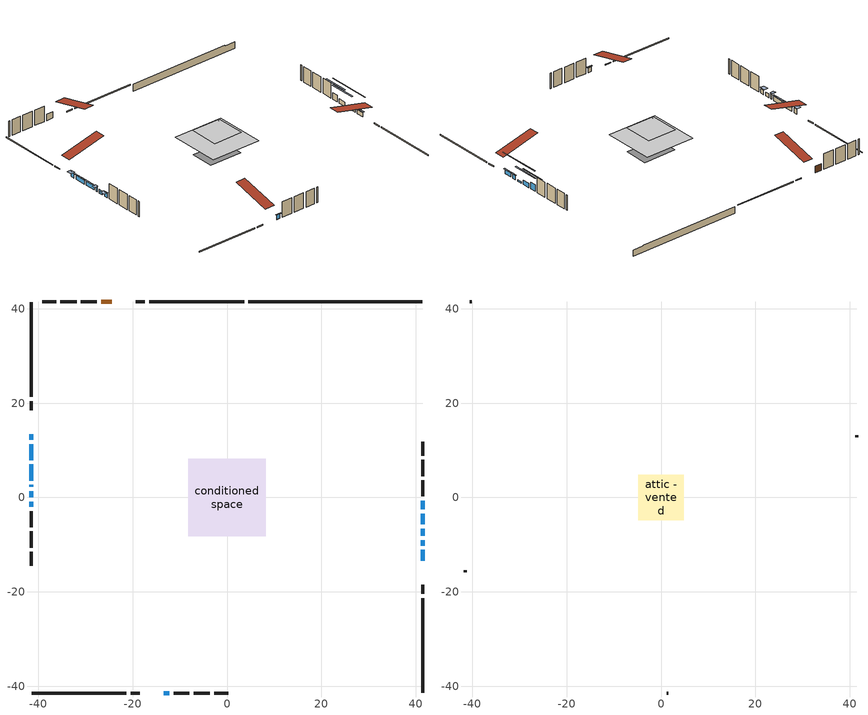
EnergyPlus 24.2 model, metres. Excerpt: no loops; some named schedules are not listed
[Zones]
conditioned space
 floor outside (Floor1 construction): -3.58,-3.58 -3.58,3.58 3.58,3.58 3.58,-3.58 z1.02
 floor adiabatic (AdiabaticFloorConstruction): -8.2,-8.2 -8.2,8.2 8.2,8.2 8.2,-8.2 z3.46
 floor foundation (Slab1 construction): -5.41,-3.81 -5.41,3.81 5.41,3.81 5.41,-3.81 z-1.19
 wall outside (RimJoist1 construction): 3.62,41.43 -16.47,41.43 / -41.43,-41.43 -21.34,-41.43 / -41.43,41.43 -41.43,21.34 / 41.43,-41.43 41.43,-21.34 z1.02:1.32
 wall outside (RimJoist3 construction): -17.4,41.43 -19.36,41.43 / -20.41,-41.43 -18.44,-41.43 / -41.43,20.41 -41.43,18.44 / 41.43,-20.41 41.43,-18.44 z1.02:1.32
 wall outside (AdiabaticWallConstruction 1): -24.44,41.43 -26.68,41.43 z1.02:3.05
 wall outside (AdiabaticWallConstruction): -41.43,13.37 -41.43,12.25 / -41.43,2.67 -41.43,2.25 z1.02:2.62; 41.43,-13.37 41.43,-11.1 / -13.37,-41.43 -12.24,-41.43 / -41.43,11.33 -41.43,7.92 / 41.43,-10.18 41.43,-9.04 / -41.43,7 -41.43,3.59 / 41.43,-5.68 41.43,-3.41 / -41.43,-0.86 -41.43,-1.99 z1.02:2.37; 41.43,-8.11 41.43,-6.61 z1.02:1.52; -41.43,1.33 -41.43,0.07 z1.02:2.24; 41.43,-2.49 41.43,-0.66 z1.02:3.08
 wall outside (Wall1 construction): -27.61,41.43 -30.95,41.43 / -11.31,-41.43 -7.97,-41.43 / -41.43,-2.92 -41.43,-6.26 / 41.43,0.27 41.43,3.61 z1.02:5.9
 wall outside (Wall2 construction): -31.88,41.43 -35.29,41.43 / -7.04,-41.43 -3.63,-41.43 / -41.43,-7.18 -41.43,-10.6 / 41.43,4.54 41.43,7.95 z1.02:5.9
 wall outside (Wall3 construction): -36.22,41.43 -39.19,41.43 / -2.7,-41.43 0.27,-41.43 / -41.43,-11.53 -41.43,-14.5 / 41.43,8.88 41.43,11.85 z1.02:5.9
 wall foundation (FoundationWall1 construction): 4.55,41.43,-1.19 4.55,41.43,1.02 37.74,41.43,1.02 37.74,41.43,0.82 41.43,41.43,0.82 41.43,41.43,-1.19
 window (WindowConstruction 9): -41.43,13.37 -41.43,12.26 z1.02:2.62
 window (WindowConstruction 4): 41.43,-13.37 41.43,-11.1 z1.02:2.37
 window (WindowConstruction 5): -13.37,-41.43 -12.24,-41.43 z1.02:2.37
 window (WindowConstruction 6): -41.43,11.33 -41.43,7.92 z1.02:2.37
 window (WindowConstruction 7): 41.43,-10.17 41.43,-9.04 z1.02:2.37
 window (WindowConstruction 8): -41.43,7 -41.43,3.59 z1.02:2.37
 window (WindowConstruction 10): -41.43,2.66 -41.43,2.26 z1.02:2.62
 window (WindowConstruction 11): 41.43,-8.11 41.43,-6.61 z1.02:1.52
 window (WindowConstruction): 41.43,-5.68 41.43,-3.41 z1.02:2.37
 window (WindowConstruction 1): -41.43,1.33 -41.43,0.07 z1.02:2.24
 window (WindowConstruction 2): -41.43,-0.86 -41.43,-1.99 z1.02:2.37
 window (WindowConstruction 3): 41.43,-2.49 41.43,-0.66 z1.02:3.08
 door (Door): -24.44,41.43 -26.68,41.43 z1.02:3.05
 ceiling adiabatic (AdiabaticFloorConstruction): 8.2,-8.2 8.2,8.2 -8.2,8.2 -8.2,-8.2 z3.46
attic - vented
 floor to conditioned space (Floor2 construction Reversed): -4.77,-4.77 -4.77,4.77 4.77,4.77 4.77,-4.77 z5.9
 floor to conditioned space (Floor3 construction Reversed): -4.17,-4.17 -4.17,4.17 4.17,4.17 4.17,-4.17 z5.9
 wall outside (Wall4 construction): -40.12,41.43 -40.5,41.43 / 1.2,-41.43 1.58,-41.43 / -41.43,-15.43 -41.43,-15.81 / 41.43,12.78 41.43,13.16 z1.02:5.9
 roof outside (Roof1 construction): -23.51,41.43,5.9 -23.51,28.95,9.02 -20.29,28.95,9.02 -20.29,41.43,5.9; -14.3,-41.43,5.9 -14.3,-28.95,9.02 -17.52,-28.95,9.02 -17.52,-41.43,5.9; -41.43,14.3,5.9 -28.95,14.3,9.02 -28.95,17.52,9.02 -41.43,17.52,5.9; 41.43,-14.3,5.9 28.95,-14.3,9.02 28.95,-17.52,9.02 41.43,-17.52,5.9
shading: -41.43,11.96 -41.43,13.67 -42.65,13.67 -42.65,11.96 z2.92; 41.43,-10.8 41.43,-13.67 41.73,-13.67 41.73,-10.8 z2.67; -11.94,-41.43 -13.67,-41.43 -13.67,-41.73 -11.94,-41.73 z2.67; -41.43,7.63 -41.43,11.62 -41.73,11.62 -41.73,7.63 z2.67; 41.43,-8.74 41.43,-10.47 41.73,-10.47 41.73,-8.74 z2.67; -41.43,3.3 -41.43,7.29 -41.73,7.29 -41.73,3.3 z2.67; -41.43,1.96 -41.43,2.96 -42.65,2.96 -42.65,1.96 z2.92; 41.43,-0.51 41.43,-14.21 41.73,-14.21 41.73,-0.51 z7.62; 41.43,-0.36 41.43,-8.73 41.73,-8.73 41.73,-0.36 z5.42; -41.43,-2.29 -41.43,-0.56 -42.65,-0.56 -42.65,-2.29 z2.67; 41.43,2.39 41.43,-5.54 41.73,-5.54 41.73,2.39 z6.13
[Building]
Building 1: Terrain=Suburbs
[Site:Location]
Montreal Mirabel Intl AP_QC: Latitude {deg}=45.68; Longitude {deg}=-74.03; Time Zone {hr}=-5; Elevation {m}=82; Keep Site Location Information=Yes
[Site:GroundTemperature:Shallow]
0.642858, -1.75623, -1.94836, -0.80987, 3.76054, 8.30966, 12.2535, 14.7518, 14.9641, 12.9321, 9.08883, 4.67926
[Site:WaterMainsTemperature]
Calculation Method=Schedule; Temperature Schedule=mains temperature schedule
[Material] Roughness=Rough; Thermal Absorptance=0.9
Name | Thickness {m} | Conductivity {W/m-K} | Density {kg/m3} | Specific Heat {J/kg-K} | Solar Absorptance | Visible Absorptance
asphalt or fiberglass shingles | 0.00635 | 0.162714 | 1121.4 | 1465.45 | 0.84 | 0.84
ceiling loosefill ins | 0.254 | 0.0480833 | 16.02 | 1046.75 | 0.7 | 0.7
ceiling stud and cavity | 0.1397 | 0.142436 | 65.682 | 1177.47 | 0.7 | 0.7
ceiling stud and cavity 1 | 0.1397 | 0.142692 | 65.682 | 1177.47 | 0.7 | 0.7
concrete 4.0 in. | 0.1016 | 1.803125 | 2242.8 | 837.4 | 0.7 | 0.7
concrete 8.0 in. | 0.2032 | 1.803125 | 2242.8 | 837.4 | 0.7 | 0.7
door material | 0.04445 | 0.053851 | 512.64 | 1214.23 | 0.7 | 0.7
exterior vertical ins | 0.0455664 | 0.029427 | 32.04 | 1214.23 | 0.7 | 0.7
floor covering | 0.0127 | 0.0433444 | 54.468 | 1339.84 | 0.6 | 0.6
floor rigid ins; wall rigid ins 1 | 0.512978 | 0.029427 | 32.04 | 1214.23 | 0.7 | 0.7
floor stud and cavity | 0.1397 | 0.807943 | 92.3553 | 1139.71 | 0.7 | 0.7
floor stud and cavity 1 | 0.1397 | 1.75129 | 37.0049 | 1207.88 | 0.7 | 0.7
furniture material conditioned space 1 | 0.1524 | 0.115458 | 640.8 | 1214.23 | 0.6 | 0.6
gypsum board | 0.0127 | 0.160291 | 801 | 837.4 | 0.6 | 0.6
gypsum board 1 | 0.0127 | 0.160291 | 801 | 837.4 | 0.7 | 0.7
osb sheathing 0.5 in. | 0.0127 | 0.115458 | 512.64 | 1214.23 | 0.7 | 0.7
osb sheathing 0.75 in. | 0.01905 | 0.115458 | 512.64 | 1214.23 | 0.7 | 0.7
osb sheathing 2.0 in. | 0.0508 | 0.115458 | 512.64 | 1214.23 | 0.7 | 0.7
rim joist rigid ins; wall rigid ins | 0.051816 | 0.029427 | 32.04 | 1214.23 | 0.7 | 0.7
rim joist stud and cavity | 0.0508 | 0.0999723 | 125.044 | 1163.47 | 0.6 | 0.6
rim joist stud and cavity 1 | 0.0508 | 0.035244 | 125.044 | 1163.47 | 0.6 | 0.6
wall stud and cavity | 0.1397 | 0.216775 | 139.0536 | 1170.24 | 0.7 | 0.7
wall stud and cavity 1 | 0.1397 | 0.209893 | 139.0536 | 1170.24 | 0.7 | 0.7
wall stud and cavity 2 | 0.1397 | 0.0955885 | 139.0536 | 1170.24 | 0.7 | 0.7
wall stud and cavity 3 | 0.0889 | 6.1454 | 50.32683 | 1063.81 | 0.6 | 0.6
wall stud and cavity 4 | 0.0889 | 0.380278 | 52.3479 | 1209.89 | 0.7 | 0.7
wall stud and cavity 5 | 0.0889 | 0.391764 | 83.0341 | 1211.67 | 0.7 | 0.7
wood siding | 0.0254 | 0.102417 | 544.68 | 1172.36 | 0 | 0
wood siding 1 | 0.00254 | 0.102417 | 544.68 | 1172.36 | 0 | 0
wood siding 2; wood siding 3; wood siding 4 | 0.0254 | 0.102417 | 544.68 | 1172.36 | 0.7 | 0.7
[WindowMaterial:SimpleGlazingSystem]
Name | U-Factor {W/m2-K} | Solar Heat Gain Coefficient
WindowMaterial | 2.93382 | 0.6
WindowMaterial 1 | 2.975272 | 0.59
WindowMaterial 2 | 2.97868 | 0.57
WindowMaterial 3 | 2.969594 | 0.62
WindowMaterial 4 | 3.15015 | 0.45
WindowMaterial 5 | 8.08377 | 0.62
[Construction]
AdiabaticFloorConstruction: floor stud and cavity 1, floor rigid ins, osb sheathing 0.75 in., floor covering
AdiabaticWallConstruction: wood siding 3, wall rigid ins 1, wall stud and cavity 4, gypsum board
AdiabaticWallConstruction 1: wood siding 4, wall rigid ins 1, wall stud and cavity 4, gypsum board
Door: door material
Floor1 construction: floor stud and cavity, osb sheathing 0.75 in., floor covering
Floor2 construction Reversed: gypsum board, ceiling stud and cavity, ceiling loosefill ins
Floor3 construction Reversed: gypsum board, ceiling stud and cavity 1, ceiling loosefill ins
FoundationWall1 construction: concrete 8.0 in., gypsum board 1
furniture construction conditioned space 1: furniture material conditioned space 1
PartitionWallConstruction: gypsum board, wall stud and cavity 5, gypsum board
RimJoist1 construction: wood siding 2, rim joist rigid ins, osb sheathing 2.0 in., rim joist stud and cavity
RimJoist3 construction: wood siding 2, rim joist rigid ins, osb sheathing 2.0 in., rim joist stud and cavity 1
Roof1 construction: asphalt or fiberglass shingles
Slab1 construction: concrete 4.0 in.
Wall1 construction: wood siding, wall rigid ins, osb sheathing 0.5 in., wall stud and cavity, gypsum board
Wall2 construction: wood siding, wall rigid ins, osb sheathing 0.5 in., wall stud and cavity 1, gypsum board
Wall3 construction: wood siding, wall rigid ins, osb sheathing 0.5 in., wall stud and cavity 2, gypsum board
Wall4 construction: wood siding 1, wall stud and cavity 3
WindowConstruction; WindowConstruction 1; WindowConstruction 2; WindowConstruction 4; WindowConstruction 5; WindowConstruction 6: WindowMaterial
WindowConstruction 10: WindowMaterial 4
WindowConstruction 11: WindowMaterial 5
WindowConstruction 3: WindowMaterial 1
WindowConstruction 7; WindowConstruction 8: WindowMaterial 2
WindowConstruction 9: WindowMaterial 3
[Zone] Multiplier=1; Part of Total Floor Area=Yes
Name | Volume {m3}
attic - vented | 82.2164
conditioned space | 878.7
[Space]
Name | Zone | Volume {m3}
attic - vented 1 | attic - vented | 82.2164
conditioned space 1 | conditioned space | 878.7
[ZoneInfiltration:EffectiveLeakageArea]
infil attic - vented 1: Zone or Space=attic - vented 1; Schedule=Always On Discrete; Effective Air Leakage Area {cm2}=7409.08; Stack Coefficient=0.000556074; Wind Coefficient=1.59326e-05
[ZoneMixing]
whole house fan mix: Zone or Space=attic - vented; Schedule=Always On Continuous; Design Flow Rate Calculation Method=Flow/Zone; Design Flow Rate {m3/s}=0; Source Zone or Space=conditioned space
[SurfaceProperty:ExposedFoundationPerimeter]
Slab1: Exposed Perimeter Calculation Method=TotalExposedPerimeter; Total Exposed Perimeter {m}=36.88
[InternalMass] Zone or ZoneList=conditioned space; Space or SpaceList=conditioned space 1
Name | Construction | Surface Area {m2}
furniture mass conditioned space 1 | furniture construction conditioned space 1 | 161.091
partition wall mass | PartitionWallConstruction | 402.728
[Lights]
interior lighting: Zone or ZoneList or Space or SpaceList=conditioned space 1; Schedule=interior lighting schedule; Design Level Calculation Method=LightingLevel; Lighting Level {W}=343.2; Return Air Fraction=0; Fraction Radiant=0.6; Fraction Visible=0.2; Fraction Replaceable=1
[People]
occupants: Zone or ZoneList or Space or SpaceList=conditioned space 1; Number of People Schedule=occupants schedule; Number of People Calculation Method=People; Number of People=3; Fraction Radiant=0.314171; Sensible Heat Fraction=0.56303; Activity Level Schedule=occupants activity schedule; Carbon Dioxide Generation Rate {m3/s-W}=0; Enable ASHRAE 55 Comfort Warnings=No; Mean Radiant Temperature Calculation Type=EnclosureAveraged
[ElectricEquipment] Zone or ZoneList or Space or SpaceList=conditioned space 1; Design Level Calculation Method=EquipmentLevel
Name | Schedule | Design Level {W} | Fraction Latent | Fraction Radiant | Fraction Lost
clothes dryer | clothes dryer schedule | 140.772 | 0.015 | 0.081 | 0.85
clothes washer | clothes washer schedule | 32.1985 | 0.03 | 0.162 | 0.7
cooking range | cooking range schedule | 215.147 | 0.08 | 0.432 | 0.2
dishwasher | dishwasher schedule | 66.8632 | 0.3 | 0.18 | 0.4
fridge | fridge schedule | 72.9452 | 0 | 0.6 | 0
mech vent house fan | mech vent house fan schedule | 230 | 0 | 0 | 1
mech vent house fan cfis | mech vent house fan cfis schedule | 0 | 0 | 0 | 0
misc plug loads | misc plug loads schedule | 494.7 | 0.045 | 0.513 | 0.1
whole house fan | Always On Discrete | 0 | 0 | 0 | 1
[OtherEquipment] Zone or ZoneList or Space or SpaceList=conditioned space 1; Design Level Calculation Method=EquipmentLevel
Name | Fuel Type | Schedule | Design Level {W} | Fraction Latent | Fraction Radiant | Fraction Lost
clothes dryer 1 | Electricity | clothes dryer schedule | 0 | 0.015 | 0.081 | 0.85
cooking range 1 | Electricity | cooking range schedule | 0 | 0.08 | 0.432 | 0.2
general water use latent | None | general water use schedule | 62.594 | 1 | 0 | 0
general water use sensible | None | general water use schedule | -61.6891 | 0 | 0.6 | 0
mech vent house fan latent load | None | Always On Discrete | 0 | 1 | 0 | 0
mech vent house fan sensible load | None | Always On Discrete | 0 | 0 | 0 | 0
water heater energy adjustment1 | Electricity | Always On Discrete | 0.01 | 0 | 0 | 1
[ZoneInfiltration:DesignFlowRate] Zone or ZoneList or Space or SpaceList=conditioned space 1; Schedule=Always On Discrete; Design Flow Rate Calculation Method=Flow/Zone; Design Flow Rate {m3/s}=0
infil flow; natural vent flow; whole house fan flow
[AvailabilityManager:Scheduled]
air source heat pump airloop Availability Manager: Schedule=Always On Discrete
[Foundation:Kiva]
Foundation Kiva 1: Initial Indoor Air Temperature {C}=21; Wall Height Above Grade {m}=1.02001; Wall Depth Below Slab {m}=0.2032; Custom Block Material Name 1=exterior vertical ins; Custom Block Depth 1 {m}=2.21001; Custom Block X Position 1 {m}=0.2159; Custom Block Z Position 1 {m}=0
[Foundation:Kiva:Settings]
Soil Conductivity {W/m-K}=0.849921; Soil Density {kg/m3}=1842.3; Soil Specific Heat {J/kg-K}=418.7; Ground Solar Absorptivity=0.9; Ground Thermal Absorptivity=0.9; Ground Surface Roughness {m}=0.03; Far-Field Width {m}=40; Deep-Ground Boundary Condition=ZeroFlux; Deep-Ground Depth {m}=40; Minimum Cell Dimension {m}=0.2; Maximum Cell Growth Coefficient=3; Simulation Timestep=Timestep
[Exterior:Lights]
exterior lighting: Schedule=exterior lighting schedule; Design Level {W}=75.6
[EnergyManagementSystem:GlobalVariable]
air_source_heat_pump_airloop_Fan_RTF
infil_program_Qfan
infil_program_Qinf
natural_vent_program_Qnv
natural_vent_program_Qwhf
[EnergyManagementSystem:Sensor]
Name | Output:Variable or Output:Meter Index Key | Output:Variable or Output:Meter
airflow_gain | infil flow | Infiltration Sensible Heat Gain Energy
airflow_gain_1 | natural vent flow | Infiltration Sensible Heat Gain Energy
airflow_gain_2 | whole house fan flow | Infiltration Sensible Heat Gain Energy
airflow_loss | infil flow | Infiltration Sensible Heat Loss Energy
airflow_loss_1 | natural vent flow | Infiltration Sensible Heat Loss Energy
airflow_loss_2 | whole house fan flow | Infiltration Sensible Heat Loss Energy
clg_load_cond |  | Cooling:EnergyTransfer:Zone:CONDITIONED SPACE
clg_sp_s; clg_sp_s_1 | cooling setpoint | Schedule Value
clothes_dryer_exhaust_0_sch_s | clothes dryer exhaust 0 schedule | Schedule Value
cool_season | cooling season schedule | Schedule Value
htg_load_cond |  | Heating:EnergyTransfer:Zone:CONDITIONED SPACE
htg_sp_s; htg_sp_s_1 | heating setpoint | Schedule Value
ig_ee_conv | clothes dryer | Electric Equipment Convective Heating Energy
ig_ee_conv_2 | cooking range | Electric Equipment Convective Heating Energy
ig_ee_conv_4 | fridge | Electric Equipment Convective Heating Energy
ig_ee_conv_5 | misc plug loads | Electric Equipment Convective Heating Energy
ig_ee_conv_6 | whole house fan | Electric Equipment Convective Heating Energy
ig_ee_rad | clothes dryer | Electric Equipment Radiant Heating Energy
ig_ee_rad_2 | cooking range | Electric Equipment Radiant Heating Energy
ig_ee_rad_4 | fridge | Electric Equipment Radiant Heating Energy
ig_ee_rad_5 | misc plug loads | Electric Equipment Radiant Heating Energy
ig_ee_rad_6 | whole house fan | Electric Equipment Radiant Heating Energy
ig_lgt_conv | interior lighting | Lights Convective Heating Energy
ig_lgt_rad | interior lighting | Lights Radiant Heating Energy
ig_lgt_vis | interior lighting | Lights Visible Radiation Heating Energy
ig_oe_conv | clothes dryer 1 | Other Equipment Convective Heating Energy
ig_oe_conv_1 | cooking range 1 | Other Equipment Convective Heating Energy
ig_oe_conv_2 | general water use latent | Other Equipment Convective Heating Energy
ig_oe_conv_3 | general water use sensible | Other Equipment Convective Heating Energy
ig_oe_conv_4 | water heater energy adjustment1 | Other Equipment Convective Heating Energy
ig_oe_rad | clothes dryer 1 | Other Equipment Radiant Heating Energy
ig_oe_rad_1 | cooking range 1 | Other Equipment Radiant Heating Energy
ig_oe_rad_2 | general water use latent | Other Equipment Radiant Heating Energy
ig_oe_rad_3 | general water use sensible | Other Equipment Radiant Heating Energy
ig_oe_rad_4 | water heater energy adjustment1 | Other Equipment Radiant Heating Energy
ig_ppl_conv | occupants | People Convective Heating Energy
ig_ppl_rad | occupants | People Radiant Heating Energy
im_conv | furniture mass conditioned space 1 | Surface Inside Face Convection Heat Gain Energy
im_conv_1 | partition wall mass | Surface Inside Face Convection Heat Gain Energy
im_ig | furniture mass conditioned space 1 | Surface Inside Face Internal Gains Radiation Heat Gain Energy
im_ig_1 | partition wall mass | Surface Inside Face Internal Gains Radiation Heat Gain Energy
im_lgt | furniture mass conditioned space 1 | Surface Inside Face Lights Radiation Heat Gain Energy
im_lgt_1 | partition wall mass | Surface Inside Face Lights Radiation Heat Gain Energy
im_sol | furniture mass conditioned space 1 | Surface Inside Face Solar Radiation Heat Gain Energy
im_sol_1 | partition wall mass | Surface Inside Face Solar Radiation Heat Gain Energy
im_surf | furniture mass conditioned space 1 | Surface Inside Face Net Surface Thermal Radiation Heat Gain Energy
im_surf_1 | partition wall mass | Surface Inside Face Net Surface Thermal Radiation Heat Gain Energy
mv_conv | mech vent house fan | Electric Equipment Convective Heating Energy
mv_conv_1 | mech vent house fan cfis | Electric Equipment Convective Heating Energy
mv_conv_2 | mech vent house fan latent load | Other Equipment Convective Heating Energy
mv_conv_3 | mech vent house fan sensible load | Other Equipment Convective Heating Energy
mv_rad | mech vent house fan | Electric Equipment Radiant Heating Energy
mv_rad_1 | mech vent house fan cfis | Electric Equipment Radiant Heating Energy
mv_rad_2 | mech vent house fan latent load | Other Equipment Radiant Heating Energy
mv_rad_3 | mech vent house fan sensible load | Other Equipment Radiant Heating Energy
natural_vent_s | natural vent schedule | Schedule Value
out_pb_s |  | Site Outdoor Air Barometric Pressure
out_wt_s |  | Site Outdoor Air Humidity Ratio
site_vw_s |  | Site Wind Speed
ss_back_out | Window1 | Surface Window Shortwave from Zone Back Out Window Heat Transfer Rate
ss_back_out_1 | Window10 | Surface Window Shortwave from Zone Back Out Window Heat Transfer Rate
ss_back_out_10 | Window8 | Surface Window Shortwave from Zone Back Out Window Heat Transfer Rate
ss_back_out_11 | Window9 | Surface Window Shortwave from Zone Back Out Window Heat Transfer Rate
ss_back_out_2 | Window12 | Surface Window Shortwave from Zone Back Out Window Heat Transfer Rate
ss_back_out_3 | Window13 | Surface Window Shortwave from Zone Back Out Window Heat Transfer Rate
ss_back_out_4 | Window16 | Surface Window Shortwave from Zone Back Out Window Heat Transfer Rate
ss_back_out_5 | Window17 | Surface Window Shortwave from Zone Back Out Window Heat Transfer Rate
ss_back_out_6 | Window2 | Surface Window Shortwave from Zone Back Out Window Heat Transfer Rate
ss_back_out_7 | Window20 | Surface Window Shortwave from Zone Back Out Window Heat Transfer Rate
ss_back_out_8 | Window5 | Surface Window Shortwave from Zone Back Out Window Heat Transfer Rate
ss_back_out_9 | Window7 | Surface Window Shortwave from Zone Back Out Window Heat Transfer Rate
ss_conv | Door1 | Surface Inside Face Convection Heat Gain Energy
ss_conv_1 | Window1 | Surface Inside Face Convection Heat Gain Energy
ss_conv_10 | Window7 | Surface Inside Face Convection Heat Gain Energy
ss_conv_11 | Window8 | Surface Inside Face Convection Heat Gain Energy
ss_conv_12 | Window9 | Surface Inside Face Convection Heat Gain Energy
ss_conv_2 | Window10 | Surface Inside Face Convection Heat Gain Energy
ss_conv_3 | Window12 | Surface Inside Face Convection Heat Gain Energy
ss_conv_4 | Window13 | Surface Inside Face Convection Heat Gain Energy
ss_conv_5 | Window16 | Surface Inside Face Convection Heat Gain Energy
ss_conv_6 | Window17 | Surface Inside Face Convection Heat Gain Energy
ss_conv_7 | Window2 | Surface Inside Face Convection Heat Gain Energy
ss_conv_8 | Window20 | Surface Inside Face Convection Heat Gain Energy
ss_conv_9 | Window5 | Surface Inside Face Convection Heat Gain Energy
ss_ig | Door1 | Surface Inside Face Internal Gains Radiation Heat Gain Energy
ss_ig_1 | Window1 | Surface Inside Face Internal Gains Radiation Heat Gain Energy
ss_ig_10 | Window7 | Surface Inside Face Internal Gains Radiation Heat Gain Energy
ss_ig_11 | Window8 | Surface Inside Face Internal Gains Radiation Heat Gain Energy
ss_ig_12 | Window9 | Surface Inside Face Internal Gains Radiation Heat Gain Energy
ss_ig_2 | Window10 | Surface Inside Face Internal Gains Radiation Heat Gain Energy
ss_ig_3 | Window12 | Surface Inside Face Internal Gains Radiation Heat Gain Energy
ss_ig_4 | Window13 | Surface Inside Face Internal Gains Radiation Heat Gain Energy
ss_ig_5 | Window16 | Surface Inside Face Internal Gains Radiation Heat Gain Energy
ss_ig_6 | Window17 | Surface Inside Face Internal Gains Radiation Heat Gain Energy
ss_ig_7 | Window2 | Surface Inside Face Internal Gains Radiation Heat Gain Energy
ss_ig_8 | Window20 | Surface Inside Face Internal Gains Radiation Heat Gain Energy
ss_ig_9 | Window5 | Surface Inside Face Internal Gains Radiation Heat Gain Energy
ss_lgt | Door1 | Surface Inside Face Lights Radiation Heat Gain Energy
ss_sol | Door1 | Surface Inside Face Solar Radiation Heat Gain Energy
ss_surf | Door1 | Surface Inside Face Net Surface Thermal Radiation Heat Gain Energy
ss_surf_1 | Window1 | Surface Inside Face Net Surface Thermal Radiation Heat Gain Energy
ss_surf_10 | Window7 | Surface Inside Face Net Surface Thermal Radiation Heat Gain Energy
ss_surf_11 | Window8 | Surface Inside Face Net Surface Thermal Radiation Heat Gain Energy
ss_surf_12 | Window9 | Surface Inside Face Net Surface Thermal Radiation Heat Gain Energy
ss_surf_2 | Window10 | Surface Inside Face Net Surface Thermal Radiation Heat Gain Energy
ss_surf_3 | Window12 | Surface Inside Face Net Surface Thermal Radiation Heat Gain Energy
ss_surf_4 | Window13 | Surface Inside Face Net Surface Thermal Radiation Heat Gain Energy
ss_surf_5 | Window16 | Surface Inside Face Net Surface Thermal Radiation Heat Gain Energy
ss_surf_6 | Window17 | Surface Inside Face Net Surface Thermal Radiation Heat Gain Energy
ss_surf_7 | Window2 | Surface Inside Face Net Surface Thermal Radiation Heat Gain Energy
ss_surf_8 | Window20 | Surface Inside Face Net Surface Thermal Radiation Heat Gain Energy
ss_surf_9 | Window5 | Surface Inside Face Net Surface Thermal Radiation Heat Gain Energy
ss_trans_in | Window1 | Surface Window Transmitted Solar Radiation Rate
ss_trans_in_1 | Window10 | Surface Window Transmitted Solar Radiation Rate
ss_trans_in_10 | Window8 | Surface Window Transmitted Solar Radiation Rate
ss_trans_in_11 | Window9 | Surface Window Transmitted Solar Radiation Rate
ss_trans_in_2 | Window12 | Surface Window Transmitted Solar Radiation Rate
ss_trans_in_3 | Window13 | Surface Window Transmitted Solar Radiation Rate
ss_trans_in_4 | Window16 | Surface Window Transmitted Solar Radiation Rate
ss_trans_in_5 | Window17 | Surface Window Transmitted Solar Radiation Rate
ss_trans_in_6 | Window2 | Surface Window Transmitted Solar Radiation Rate
ss_trans_in_7 | Window20 | Surface Window Transmitted Solar Radiation Rate
ss_trans_in_8 | Window5 | Surface Window Transmitted Solar Radiation Rate
ss_trans_in_9 | Window7 | Surface Window Transmitted Solar Radiation Rate
ss_trans_out | Window1 | Surface Inside Face Initial Transmitted Diffuse Transmitted Out Window Solar Radiation Rate
ss_trans_out_1 | Window10 | Surface Inside Face Initial Transmitted Diffuse Transmitted Out Window Solar Radiation Rate
ss_trans_out_10 | Window8 | Surface Inside Face Initial Transmitted Diffuse Transmitted Out Window Solar Radiation Rate
ss_trans_out_11 | Window9 | Surface Inside Face Initial Transmitted Diffuse Transmitted Out Window Solar Radiation Rate
ss_trans_out_2 | Window12 | Surface Inside Face Initial Transmitted Diffuse Transmitted Out Window Solar Radiation Rate
ss_trans_out_3 | Window13 | Surface Inside Face Initial Transmitted Diffuse Transmitted Out Window Solar Radiation Rate
ss_trans_out_4 | Window16 | Surface Inside Face Initial Transmitted Diffuse Transmitted Out Window Solar Radiation Rate
ss_trans_out_5 | Window17 | Surface Inside Face Initial Transmitted Diffuse Transmitted Out Window Solar Radiation Rate
